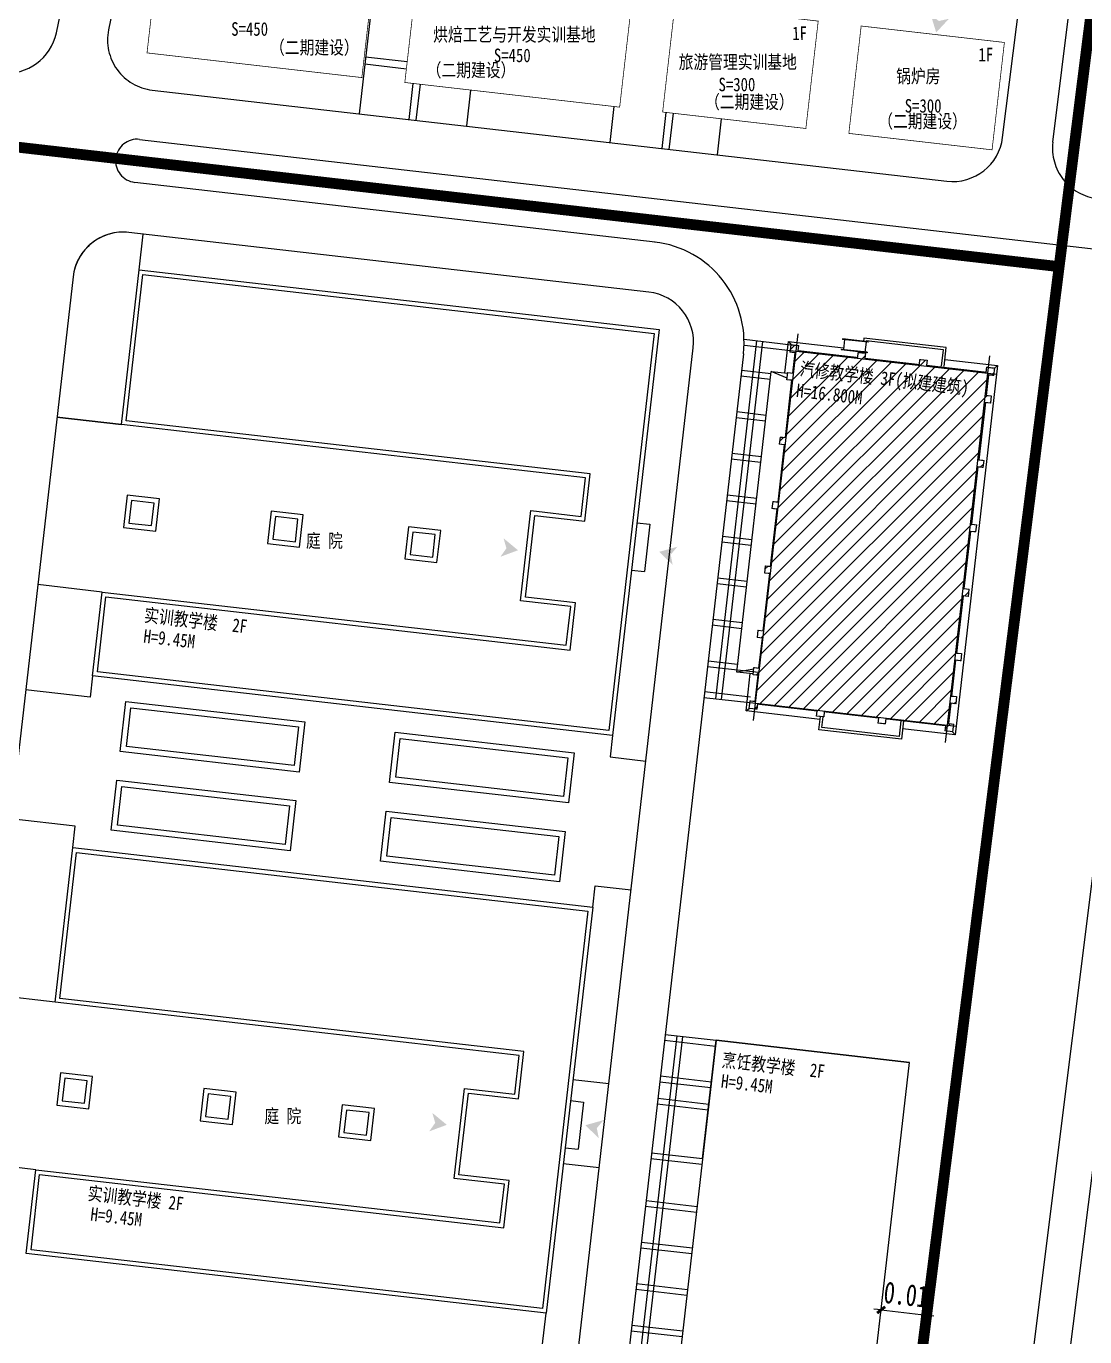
# Model space of a CAD drawing. Extents: x -534 to 560, y 572 to 1344.
# Drawn here: x 170.9 to 317.7, y 901 to 1082.8 of the extents above; entities that cross this region are included whole.
import ezdxf

# ---------------------------------------------------------------- set-up
doc = ezdxf.new("R2010")
doc.units = 0
doc.header["$LTSCALE"] = 1000
doc.header["$MEASUREMENT"] = 0
doc.linetypes.add('DIVIDE', pattern=[1.25, 0.5, -0.25, 0, -0.25, 0, -0.25])
doc.linetypes.add('X5', pattern=[3, 2, -1])
for name, color, linetype in [('0-road', 33, 'Continuous'), ('0-场地', 5, 'Continuous'), ('DLSS', 8, 'Continuous'), ('DOTE', 155, 'Continuous'), ('PUB_DIM', 3, 'Continuous'), ('PUB_TEXT', 7, 'Continuous'), ('STAIR', 2, 'Continuous'), ('WALL', 2, 'Continuous'), ('外轮廓线', 2, 'Continuous'), ('建筑轮廓', 2, 'Continuous'), ('用地红线', 1, 'DIVIDE'), ('铺地', 25, 'Continuous')]:
    doc.layers.add(name, color=color, linetype=linetype)
doc.styles.add('-宋体', font='', dxfattribs={"width": 0.75})
doc.styles.add('HT', font='simhei.ttf', dxfattribs={"width": 0.8})
doc.styles.get('-宋体').set_extended_font_data('SimSun')
doc.dimstyles.new('_TCH_ARCH&&1', dxfattribs={"dimtxt": 3, "dimasz": 1, "dimexe": 2.5, "dimexo": 3, "dimgap": 1, "dimtad": 1, "dimlfac": 0.001, "dimzin": 0, "dimdsep": 46, "dimtxsty": '-宋体', "dimblk": 'ARCHTICK', "dimcen": 0.09, "dimclrt": 7, "dimazin": 2, "dimtfac": 1, "dimtix": 1, "dimtmove": 2, "dimatfit": 3, "dimfxl": 0, "dimtolj": 1, "dimtzin": 0, "dimarcsym": 0})

# ---------------------------------------------------------------- blocks, each defined once
blk = doc.blocks.new('_ArchTick')
at = {"color": 0, "linetype": 'ByBlock', "const_width": 0.4}
blk.add_lwpolyline([(-0.5, -0.5), (0.5, 0.5)], dxfattribs=at)
blk = doc.blocks.new('*D38')
at = {"layer": 'Defpoints', "color": 0}
for p in [(295.77, 903.97), (288.81, 898.98), (295.12, 898.26)]:
    blk.add_point(p, dxfattribs=at)
at = {"layer": 'PUB_DIM', "color": 0, "lineweight": -2}
for p, q in [((289.15, 901.96), (289.75, 907.18)), ((295.46, 901.24), (296.06, 906.45)), ((289.46, 904.69), (288.47, 904.81)), ((289.46, 904.69), (295.77, 903.97)), ((295.77, 903.97), (296.76, 903.85))]:
    blk.add_line(p, q, dxfattribs=at)
for p, rotation in [((289.46, 904.69), 353.4511800755819), ((295.77, 903.97), 173.451180075582)]:
    blk.add_blockref('_ArchTick', p, dxfattribs=dict(at, rotation=rotation))
at = {"layer": 'PUB_DIM', "color": 7, "insert": (292.9, 906.81), "char_height": 3, "attachment_point": 5, "rotation": 353.4512, "style": '-宋体'}
blk.add_mtext('\\A1;0.01', dxfattribs=at)
blk = doc.blocks.new('qixiulou22222')
at = {"layer": 'DOTE'}
for p, q in [((-91412, 16565), (-91412, 45765)), ((-42212, 16565), (-42212, 45765)), ((-39812, 44565), (-93812, 44565)), ((-39812, 17765), (-93812, 17765))]:
    blk.add_line(p, q, dxfattribs=at)
at = {"layer": 'STAIR', "color": 5}
for p, q in [((-41412, 45365), (-41012, 45765)), ((-93812, 27565), (-93762, 27565)), ((-92362, 27565), (-92312, 27565)), ((-93812, 23965), (-93762, 23965)), ((-93762, 24265), (-92362, 24265)), ((-92362, 23965), (-92312, 23965)), ((-87531, 16965), (-88212, 14665)), ((-46894, 16965), (-46212, 14665))]:
    blk.add_line(p, q, dxfattribs=at)
for points in [[(-92612, 38415), (-92612, 45765), (-41012, 45765), (-41012, 38415)], [(-92612, 45765), (-92212, 45365)], [(-91612, 38415), (-94262, 38415), (-94262, 26915), (-93812, 26915)], [(-42112, 38415), (-39562, 38415), (-39562, 26915), (-41412, 26915)], [(-91612, 38065), (-93912, 38065), (-93912, 27265), (-93712, 27265)], [(-42112, 38065), (-39912, 38065), (-39912, 27265), (-41412, 27265)], [(-93812, 27565), (-93812, 23965)], [(-93762, 27565), (-93762, 23965)], [(-92362, 27565), (-92362, 23965)], [(-92312, 27565), (-92312, 23965)], [(-93762, 27265), (-92362, 27265)], [(-92312, 27265), (-92212, 27265)], [(-41012, 26915), (-41012, 16565), (-46212, 16565)], [(-88212, 16565), (-92612, 16565), (-92612, 24265)], [(-92612, 16565), (-92212, 16965)], [(-46212, 16965), (-46212, 14665), (-88212, 14665), (-88212, 16965)], [(-41012, 16565), (-41412, 16965)]]:
    blk.add_lwpolyline(points, dxfattribs=at)
at = {"layer": '建筑轮廓'}
blk.add_lwpolyline([(-92212, 45365), (-91162, 45365), (-91162, 44665), (-88312, 44665), (-88312, 45365), (-87312, 45365), (-87312, 44665), (-79312, 44665), (-79312, 45365), (-78312, 45365), (-78312, 44665), (-70312, 44665), (-70312, 45365), (-69312, 45365), (-69312, 44665), (-61312, 44665), (-61312, 45365), (-60312, 45365), (-60312, 44665), (-52312, 44665), (-52312, 45365), (-51312, 45365), (-51312, 44652), (-46312, 44652), (-46312, 45365), (-45312, 45365), (-45312, 44665), (-42462, 44665), (-42462, 45365), (-41412, 45365), (-41412, 44315), (-42112, 44315), (-42112, 35965), (-41412, 35965), (-41412, 34965), (-42112, 34965), (-42112, 27365), (-41412, 27365), (-41412, 26365), (-42112, 26365), (-42112, 18015), (-41412, 18015), (-41412, 16965), (-42462, 16965), (-42462, 17665), (-46112, 17665), (-46112, 16965), (-47112, 16965), (-47112, 17665), (-51312, 17665), (-51312, 16965), (-52312, 16965), (-52312, 17665), (-60312, 17665), (-60312, 16965), (-61312, 16965), (-61312, 17665), (-69312, 17665), (-69312, 16965), (-70312, 16965), (-70312, 17665), (-78312, 17665), (-78312, 16965), (-79312, 16965), (-79312, 17665), (-87312, 17665), (-87312, 16965), (-88312, 16965), (-88312, 17665), (-91162, 17665), (-91162, 16965), (-92212, 16965), (-92212, 18015), (-91512, 18015), (-91512, 26365), (-92212, 26365), (-92212, 27365), (-91512, 27365), (-91512, 34965), (-92212, 34965), (-92212, 35965), (-91512, 35965), (-91512, 44315), (-92212, 44315), (-92212, 45365)], dxfattribs=at)

msp = doc.modelspace()

# ---------------------------------------------------------------- hatches: boundary and pattern name
at = {"layer": '0-场地'}
for points in [[(297.465, 1083.566), (296.335, 1084.456), (297.102, 1081.973), (298.868, 1083.878)], [(237.477, 1010.39), (236.653, 1009.212), (239.088, 1010.117), (237.086, 1011.773)], [(260.269, 1009.494), (261.188, 1010.6), (258.686, 1009.899), (260.544, 1008.083)], [(227.597, 930.649), (226.772, 929.471), (229.208, 930.377), (227.206, 932.033)], [(250.021, 929.919), (250.94, 931.025), (248.439, 930.323), (250.297, 928.507)]]:
    msp.add_hatch(color=256, dxfattribs=at).paths.add_polyline_path(points)
at = {"layer": '外轮廓线', "ltscale": 0.03}
h = msp.add_hatch(dxfattribs=at)
h.set_pattern_fill('ANSI31', color=5, style=0)
h.set_pattern_definition([(45, (0, 0), (-1.122532, 1.122532), [])])
edge = h.paths.add_edge_path()
edge.add_line((271.167, 988.177), (271.287, 989.22))
edge.add_line((271.287, 989.22), (271.982, 989.14))
edge.add_line((271.982, 989.14), (272.398, 992.767))
edge.add_line((272.398, 992.767), (271.703, 992.846))
edge.add_line((271.703, 992.846), (271.817, 993.84))
edge.add_line((271.817, 993.84), (272.512, 993.76))
edge.add_line((272.512, 993.76), (272.992, 997.933))
edge.add_line((272.992, 997.933), (272.296, 998.013))
edge.add_line((272.296, 998.013), (272.41, 999.006))
edge.add_line((272.41, 999.006), (273.106, 998.926))
edge.add_line((273.106, 998.926), (274.018, 1006.874))
edge.add_line((274.018, 1006.874), (273.323, 1006.954))
edge.add_line((273.323, 1006.954), (273.437, 1007.947))
edge.add_line((273.437, 1007.947), (274.132, 1007.867))
edge.add_line((274.132, 1007.867), (275.044, 1015.815))
edge.add_line((275.044, 1015.815), (274.349, 1015.895))
edge.add_line((274.349, 1015.895), (274.463, 1016.889))
edge.add_line((274.463, 1016.889), (275.158, 1016.809))
edge.add_line((275.158, 1016.809), (276.071, 1024.757))
edge.add_line((276.071, 1024.757), (275.375, 1024.836))
edge.add_line((275.375, 1024.836), (275.489, 1025.83))
edge.add_line((275.489, 1025.83), (276.185, 1025.75))
edge.add_line((276.185, 1025.75), (277.097, 1033.698))
edge.add_line((277.097, 1033.698), (276.402, 1033.778))
edge.add_line((276.402, 1033.778), (276.516, 1034.771))
edge.add_line((276.516, 1034.771), (277.211, 1034.691))
edge.add_line((277.211, 1034.691), (277.536, 1037.523))
edge.add_line((277.536, 1037.523), (276.841, 1037.602))
edge.add_line((276.841, 1037.602), (276.961, 1038.646))
edge.add_line((276.961, 1038.646), (278.004, 1038.526))
edge.add_line((278.004, 1038.526), (277.924, 1037.83))
edge.add_line((277.924, 1037.83), (286.22, 1036.878))
edge.add_line((286.22, 1036.878), (286.299, 1037.574))
edge.add_line((286.299, 1037.574), (287.293, 1037.46))
edge.add_line((287.293, 1037.46), (287.213, 1036.764))
edge.add_line((287.213, 1036.764), (294.763, 1035.897))
edge.add_line((294.763, 1035.897), (294.843, 1036.593))
edge.add_line((294.843, 1036.593), (295.837, 1036.479))
edge.add_line((295.837, 1036.479), (295.757, 1035.783))
edge.add_line((295.757, 1035.783), (304.052, 1034.831))
edge.add_line((304.052, 1034.831), (304.132, 1035.526))
edge.add_line((304.132, 1035.526), (305.175, 1035.407))
edge.add_line((305.175, 1035.407), (305.056, 1034.363))
edge.add_line((305.056, 1034.363), (304.36, 1034.443))
edge.add_line((304.36, 1034.443), (304.035, 1031.612))
edge.add_line((304.035, 1031.612), (304.731, 1031.532))
edge.add_line((304.731, 1031.532), (304.617, 1030.539))
edge.add_line((304.617, 1030.539), (303.921, 1030.618))
edge.add_line((303.921, 1030.618), (303.009, 1022.671))
edge.add_line((303.009, 1022.671), (303.704, 1022.591))
edge.add_line((303.704, 1022.591), (303.59, 1021.597))
edge.add_line((303.59, 1021.597), (302.895, 1021.677))
edge.add_line((302.895, 1021.677), (301.982, 1013.729))
edge.add_line((301.982, 1013.729), (302.678, 1013.65))
edge.add_line((302.678, 1013.65), (302.564, 1012.656))
edge.add_line((302.564, 1012.656), (301.868, 1012.736))
edge.add_line((301.868, 1012.736), (300.956, 1004.788))
edge.add_line((300.956, 1004.788), (301.651, 1004.708))
edge.add_line((301.651, 1004.708), (301.537, 1003.715))
edge.add_line((301.537, 1003.715), (300.842, 1003.795))
edge.add_line((300.842, 1003.795), (299.929, 995.847))
edge.add_line((299.929, 995.847), (300.625, 995.767))
edge.add_line((300.625, 995.767), (300.511, 994.773))
edge.add_line((300.511, 994.773), (299.802, 994.855))
edge.add_line((299.802, 994.855), (299.232, 989.887))
edge.add_line((299.232, 989.887), (299.941, 989.806))
edge.add_line((299.941, 989.806), (299.826, 988.813))
edge.add_line((299.826, 988.813), (299.131, 988.892))
edge.add_line((299.131, 988.892), (298.806, 986.061))
edge.add_line((298.806, 986.061), (299.501, 985.981))
edge.add_line((299.501, 985.981), (299.382, 984.938))
edge.add_line((299.382, 984.938), (298.339, 985.058))
edge.add_line((298.339, 985.058), (298.418, 985.753))
edge.add_line((298.418, 985.753), (290.123, 986.706))
edge.add_line((290.123, 986.706), (290.043, 986.01))
edge.add_line((290.043, 986.01), (289.05, 986.124))
edge.add_line((289.05, 986.124), (289.129, 986.82))
edge.add_line((289.129, 986.82), (281.579, 987.686))
edge.add_line((281.579, 987.686), (281.499, 986.991))
edge.add_line((281.499, 986.991), (280.506, 987.105))
edge.add_line((280.506, 987.105), (280.585, 987.8))
edge.add_line((280.585, 987.8), (272.29, 988.753))
edge.add_line((272.29, 988.753), (272.21, 988.057))
edge.add_line((272.21, 988.057), (271.167, 988.177))
edge.add_line((271.167, 988.177), (271.287, 989.22))

# ---------------------------------------------------------------- linework, layer by layer
at = {"color": 64}
for p, q in [((184.07, 1027.566), (175.129, 1028.593)), ((175.129, 1028.593), (184.072, 1027.567)), ((181.401, 1004.319), (172.46, 1005.345)), ((181.403, 1004.32), (172.46, 1005.345)), ((172.199, 924.147), (163.256, 925.173))]:
    msp.add_line(p, q, dxfattribs=at)
at = {"color": 99}
msp.add_line((174.866, 947.393), (165.925, 948.419), dxfattribs=at)
at = {"color": 64}
for points in [[(186.533, 1049.025), (187.104, 1053.993)], [(180.067, 992.695), (179.725, 989.715), (170.783, 990.741)], [(252.193, 984.415), (251.851, 981.435), (256.818, 980.864)], [(177.33, 968.852), (177.672, 971.832), (168.731, 972.859)], [(249.456, 960.572), (249.798, 963.552), (254.765, 962.982)], [(251.674, 936.054), (246.707, 936.624)], [(250.337, 924.404), (245.369, 924.975)], [(247.422, 899.014), (242.455, 899.584), (242.989, 904.242)]]:
    msp.add_lwpolyline(points, dxfattribs=at)
at = {"layer": '0-road', "linetype": 'Continuous', "ltscale": 5}
for points in [[(272.187, 1039.187), (266.484, 989.513)], [(272.982, 1039.096), (267.279, 989.422)], [(270.439, 1039.388), (276.96, 1038.639)], [(270.49, 1038.577), (276.869, 1037.844)], [(270.092, 1035.116), (274.187, 1034.646)], [(270.001, 1034.322), (274.095, 1033.852)], [(269.34, 1028.559), (273.434, 1028.089)], [(269.431, 1029.354), (273.525, 1028.884)], [(268.678, 1022.797), (272.772, 1022.327)], [(268.769, 1023.592), (272.864, 1023.122)], [(268.017, 1017.035), (272.111, 1016.565)], [(268.108, 1017.83), (272.202, 1017.36)], [(267.355, 1011.273), (271.449, 1010.803)], [(267.446, 1012.068), (271.541, 1011.598)], [(266.785, 1006.306), (270.879, 1005.836)], [(266.694, 1005.511), (270.788, 1005.041)], [(266.123, 1000.543), (270.218, 1000.073)], [(266.032, 999.749), (270.126, 999.279)], [(265.371, 993.987), (272.445, 993.174)], [(265.462, 994.781), (269.556, 994.311)], [(264.878, 989.698), (271.257, 988.965)], [(264.97, 990.492), (271.349, 989.76)], [(261.115, 942.738), (253.085, 872.797)], [(261.909, 942.646), (253.88, 872.706)], [(259.509, 942.922), (266.583, 942.11)], [(259.417, 942.127), (266.492, 941.315)], [(258.847, 937.16), (265.922, 936.348)], [(258.756, 936.365), (265.83, 935.553)], [(258.4, 933.268), (265.475, 932.456)], [(258.492, 934.063), (265.566, 933.251)], [(257.625, 926.513), (264.699, 925.7)], [(257.534, 925.718), (264.608, 924.906)], [(256.771, 919.079), (263.846, 918.266)], [(256.863, 919.873), (263.937, 919.061)], [(256.11, 913.316), (263.184, 912.504)], [(256.201, 914.111), (263.276, 913.299)], [(255.54, 908.349), (262.614, 907.537)], [(255.448, 907.554), (262.523, 906.742)], [(254.878, 902.587), (261.953, 901.775)], [(254.787, 901.792), (261.861, 900.98)]]:
    msp.add_lwpolyline(points, dxfattribs=at)
at = {"layer": 'DLSS', "color": 41, "linetype": 'X5'}
for p, q in [((257.243, 1045.941), (185.117, 1054.221)), ((257.243, 1045.941), (185.117, 1054.221)), ((177.364, 1048.065), (157.395, 874.117)), ((177.364, 1048.065), (157.395, 874.117)), ((243.43, 864.24), (263.399, 1038.188)), ((243.43, 864.24), (263.399, 1038.188)), ((270.353, 1037.39), (250.384, 863.442))]:
    msp.add_line(p, q, dxfattribs=at)
at = {"layer": 'DLSS', "color": 41, "linetype": 'Continuous', "flags": 128}
msp.add_lwpolyline([(-317.613, 834.433), (278.348, 766.017), (323.892, 1126.526), (324.743, 1133.618), (-188.72, 1238.214), (-407.322, 1282.834), (-445.889, 849.159), (-333.659, 836.275)], dxfattribs=at)
at = {"layer": 'DLSS', "color": 41, "linetype": 'X5'}
for points in [[(337.755, 1056.829), (319.44, 1058.932, -0.416962), (313.291, 1066.75), (319.712, 1118.397, 0.3917403), (308.614, 1133.843), (-244.439, 1246.532, 0.436989), (-261.127, 1234.544), (-273.622, 1134.196, 0.4170219), (-261.326, 1118.557), (165.736, 1069.531)], [(258.118, 1052.886), (185.915, 1061.175, -0.3728247), (185.915, 1061.175, -0.3728247)]]:
    msp.add_lwpolyline(points, format="xyb", dxfattribs=at)
for points in [[(175.06, 1081.942), (187.742, 1144.184, 0.4142136), (182.28, 1152.44), (54.141, 1178.55, 0.4142136), (45.884, 1173.088), (30.933, 1099.708, 0.4398439), (36.993, 1091.356), (167.402, 1076.386, 0.3890394)], [(188.344, 1073.982), (298.576, 1061.327, 0.4114704), (306.321, 1067.418), (312.765, 1119.261, 0.3917403), (307.216, 1126.984), (202.858, 1148.248, 0.4142136), (194.601, 1142.786), (182.283, 1082.333, 0.4398439)]]:
    msp.add_lwpolyline(points, format="xyb", close=True, dxfattribs=at)
msp.add_lwpolyline([(186.599, 1067.136), (336.887, 1049.883)], dxfattribs=at)
at = {"layer": 'DLSS', "color": 8, "linetype": 'X5', "flags": 128}
for points in [[(306.814, 868.874), (329.525, 1050.728)], [(311.906, 869.341), (334.691, 1050.135)]]:
    msp.add_lwpolyline(points, dxfattribs=at)
at = {"layer": 'DLSS', "color": 41, "linetype": 'X5'}
for centre, radius, start, end in [((186.257, 1064.155), 3, 83.45186, 263.45116), ((184.318, 1047.266), 7, 83.45116, 173.45116), ((184.318, 1047.266), 7, 83.45116, 173.45118), ((256.445, 1038.986), 14, 353.45116, 83.45116), ((256.445, 1038.986), 14, 353.45118, 83.45116), ((256.445, 1038.986), 7, 353.45116, 83.45116), ((256.445, 1038.986), 7, 353.45118, 83.45116)]:
    msp.add_arc(centre, radius, start, end, dxfattribs=at)
at = {"layer": 'PUB_TEXT', "color": 7}
msp.add_line((172.727, 923.482), (237.104, 916.092), dxfattribs=at)
at = {"layer": 'WALL', "ltscale": 10}
for p, q in [((184.737, 1028.095), (187.063, 1048.362)), ((187.063, 1048.362), (257.997, 1040.219)), ((257.997, 1040.219), (251.667, 985.081)), ((249.114, 1020.705), (184.737, 1028.095)), ((184.072, 1027.567), (184.072, 1027.567)), ((248.361, 1014.148), (249.114, 1020.705)), ((240.104, 1003.621), (241.404, 1014.946)), ((241.404, 1014.946), (248.361, 1014.148)), ((255.582, 1013.923), (257.371, 1013.717)), ((257.371, 1013.717), (256.618, 1007.16)), ((254.83, 1007.366), (256.618, 1007.16)), ((180.733, 993.224), (181.931, 1003.655)), ((181.931, 1003.655), (246.308, 996.265)), ((247.061, 1002.822), (240.104, 1003.621)), ((246.308, 996.265), (247.061, 1002.822)), ((251.667, 985.081), (180.733, 993.224)), ((175.533, 947.922), (177.859, 968.188)), ((177.859, 968.188), (248.793, 960.045)), ((248.793, 960.045), (242.464, 904.907)), ((239.91, 940.531), (175.533, 947.922)), ((174.868, 947.394), (174.868, 947.394)), ((239.157, 933.974), (239.91, 940.531)), ((230.9, 923.447), (232.2, 934.773)), ((232.2, 934.773), (239.157, 933.974)), ((246.379, 933.749), (248.167, 933.544)), ((248.167, 933.544), (247.414, 926.987)), ((245.626, 927.192), (247.414, 926.987)), ((171.53, 913.051), (172.727, 923.482)), ((237.857, 922.649), (230.9, 923.447)), ((237.104, 916.092), (237.857, 922.649)), ((242.464, 904.907), (171.53, 913.051))]:
    msp.add_line(p, q, dxfattribs=at)
at = {"layer": 'WALL', "ltscale": 10, "const_width": 0.1}
for points in [[(219.136, 1090.617), (217.425, 1075.715), (187.621, 1079.137), (189.332, 1094.039)], [(254.901, 1086.511), (253.19, 1071.609), (223.386, 1075.031), (225.097, 1089.933)], [(280.732, 1083.553), (279.021, 1068.649), (259.152, 1070.931), (260.863, 1085.834)], [(306.562, 1080.588), (304.851, 1065.685), (284.982, 1067.966), (286.693, 1082.87)]]:
    msp.add_lwpolyline(points, close=True, dxfattribs=at)
at = {"layer": 'WALL', "ltscale": 10}
msp.add_lwpolyline([(293.407, 939.03), (266.583, 942.11), (258.997, 876.027), (285.821, 872.947)], close=True, dxfattribs=at)
at = {"layer": '外轮廓线', "ltscale": 0.03}
msp.add_line((264.699, 925.7), (266.583, 942.11), dxfattribs=at)
at = {"layer": '外轮廓线', "color": 4, "ltscale": 0.03}
msp.add_line((266.583, 942.11), (293.407, 939.03), dxfattribs=at)
at = {"layer": '外轮廓线', "ltscale": 0.03, "const_width": 0.12}
msp.add_lwpolyline([(271.167, 988.177), (271.287, 989.22), (271.982, 989.14), (272.398, 992.767), (271.703, 992.846), (271.817, 993.84), (272.512, 993.76), (272.992, 997.933), (272.296, 998.013), (272.41, 999.006), (273.106, 998.926), (274.018, 1006.874), (273.323, 1006.954), (273.437, 1007.947), (274.132, 1007.867), (275.044, 1015.815), (274.349, 1015.895), (274.463, 1016.889), (275.158, 1016.809), (276.071, 1024.757), (275.375, 1024.836), (275.489, 1025.83), (276.185, 1025.75), (277.097, 1033.698), (276.402, 1033.778), (276.516, 1034.771), (277.211, 1034.691), (277.536, 1037.523), (276.841, 1037.602), (276.961, 1038.646), (278.004, 1038.526), (277.924, 1037.83), (286.22, 1036.878), (286.299, 1037.574), (287.293, 1037.46), (287.213, 1036.764), (294.763, 1035.897), (294.843, 1036.593), (295.837, 1036.479), (295.757, 1035.783), (304.052, 1034.831), (304.132, 1035.526), (305.175, 1035.407), (305.056, 1034.363), (304.36, 1034.443), (304.035, 1031.612), (304.731, 1031.532), (304.617, 1030.539), (303.921, 1030.618), (303.009, 1022.671), (303.704, 1022.591), (303.59, 1021.597), (302.895, 1021.677), (301.982, 1013.729), (302.678, 1013.65), (302.564, 1012.656), (301.868, 1012.736), (300.956, 1004.788), (301.651, 1004.708), (301.537, 1003.715), (300.842, 1003.795), (299.929, 995.847), (300.625, 995.767), (300.511, 994.773), (299.802, 994.855), (299.232, 989.887), (299.941, 989.806), (299.826, 988.813), (299.131, 988.892), (298.806, 986.061), (299.501, 985.981), (299.382, 984.938), (298.339, 985.058), (298.418, 985.753), (290.123, 986.706), (290.043, 986.01), (289.05, 986.124), (289.129, 986.82), (281.579, 987.686), (281.499, 986.991), (280.506, 987.105), (280.585, 987.8), (272.29, 988.753), (272.21, 988.057), (271.167, 988.177), (271.287, 989.22)], dxfattribs=at)
at = {"layer": '建筑轮廓', "color": 2}
for p, q in [((184.072, 1027.567), (186.535, 1049.026)), ((186.535, 1049.026), (258.662, 1040.746)), ((258.662, 1040.746), (252.195, 984.416)), ((248.449, 1020.177), (184.072, 1027.567)), ((247.833, 1014.812), (248.449, 1020.177)), ((239.439, 1003.093), (240.876, 1015.611)), ((240.876, 1015.611), (247.833, 1014.812)), ((180.069, 992.696), (181.403, 1004.32)), ((181.403, 1004.32), (245.78, 996.93)), ((246.396, 1002.294), (239.439, 1003.093)), ((245.78, 996.93), (246.396, 1002.294)), ((252.195, 984.416), (180.069, 992.696)), ((174.868, 947.394), (177.332, 968.853)), ((177.332, 968.853), (249.458, 960.573)), ((249.458, 960.573), (242.991, 904.243)), ((239.245, 940.003), (174.868, 947.394)), ((238.629, 934.639), (239.245, 940.003)), ((230.235, 922.92), (231.673, 935.437)), ((231.673, 935.437), (238.629, 934.639)), ((170.865, 912.523), (172.199, 924.147)), ((172.199, 924.147), (236.577, 916.756)), ((237.192, 922.121), (230.235, 922.92)), ((236.577, 916.756), (237.192, 922.121)), ((242.991, 904.243), (170.865, 912.523))]:
    msp.add_line(p, q, dxfattribs=at)
at = {"layer": '用地红线', "color": 1, "linetype": 'DIVIDE', "ltscale": 0.03, "const_width": 1.5}
msp.add_lwpolyline([(324.743, 1133.618), (-188.72, 1238.214), (-407.322, 1282.834), (-445.889, 849.159), (278.348, 766.017), (323.892, 1126.526), (324.743, 1133.618), (324.743, 1133.618), (324.743, 1133.618)], close=True, dxfattribs=at)
at = {"layer": '用地红线', "color": 5, "linetype": 'DIVIDE', "ltscale": 0.02, "const_width": 1.5}
msp.add_lwpolyline([(-261.825, 1253.136), (324.743, 1133.618), (324.743, 1133.618), (314.157, 1049.473), (-278.72, 1117.534), (-261.825, 1253.136)], close=True, dxfattribs=at)
at = {"layer": '铺地'}
for p, q in [((219.802, 1094.795), (217.036, 1070.702)), ((217.944, 1078.597), (223.719, 1077.934)), ((217.829, 1077.603), (223.605, 1076.941)), ((224.503, 1074.903), (223.928, 1069.897)), ((225.496, 1074.789), (224.921, 1069.782)), ((232.512, 1073.983), (231.94, 1068.998)), ((252.381, 1071.702), (251.809, 1066.717)), ((259.596, 1070.88), (259.021, 1065.868)), ((260.589, 1070.766), (260.014, 1065.754)), ((267.284, 1069.997), (266.71, 1064.999))]:
    msp.add_line(p, q, dxfattribs=at)
for points in [[(184.368, 1013.295), (188.839, 1012.782), (189.352, 1017.253), (184.882, 1017.766)], [(185.116, 1013.889), (188.245, 1013.53), (188.605, 1016.659), (185.475, 1017.018)], [(204.322, 1011.058), (208.793, 1010.545), (209.306, 1015.016), (204.836, 1015.529)], [(205.07, 1011.652), (208.199, 1011.293), (208.559, 1014.422), (205.429, 1014.781)], [(223.378, 1008.918), (227.848, 1008.405), (228.362, 1012.875), (223.891, 1013.389)], [(224.125, 1009.512), (227.255, 1009.152), (227.614, 1012.282), (224.485, 1012.641)], [(184.692, 989.144), (209.529, 986.293), (208.731, 979.339), (183.894, 982.19)], [(185.396, 988.258), (208.643, 985.59), (208.027, 980.225), (184.78, 982.894)], [(222.047, 984.856), (246.884, 982.005), (246.085, 975.051), (221.248, 977.902)], [(222.75, 983.97), (245.998, 981.301), (245.382, 975.937), (222.134, 978.605)], [(183.438, 978.216), (208.274, 975.365), (207.476, 968.411), (182.639, 971.262)], [(184.141, 977.33), (207.388, 974.661), (206.772, 969.297), (183.525, 971.965)], [(220.792, 973.928), (245.629, 971.077), (244.831, 964.122), (219.994, 966.974)], [(221.496, 973.042), (244.743, 970.373), (244.127, 965.008), (220.88, 967.677)], [(175.093, 933.128), (179.563, 932.615), (180.077, 937.086), (175.606, 937.599)], [(175.84, 933.722), (178.97, 933.363), (179.329, 936.492), (176.2, 936.851)], [(195.004, 930.939), (199.475, 930.426), (199.988, 934.897), (195.517, 935.41)], [(195.752, 931.533), (198.881, 931.174), (199.241, 934.303), (196.111, 934.662)], [(214.182, 928.702), (218.653, 928.189), (219.166, 932.659), (214.695, 933.172)], [(214.93, 929.295), (218.059, 928.936), (218.419, 932.066), (215.289, 932.425)]]:
    msp.add_lwpolyline(points, close=True, dxfattribs=at)

# ---------------------------------------------------------------- block references
at = {"color": 2, "xscale": 0.001000000000164934, "yscale": 0.00100000000026057, "zscale": 0.001, "rotation": 263.4511615105985}
msp.add_blockref('qixiulou22222', (249.589, 948.97), dxfattribs=at)

# ---------------------------------------------------------------- texts
at = {"layer": 'PUB_TEXT', "color": 7, "style": 'HT', "width": 0.8}
for s, height, p in [('S=450', 1.8776, (199.302, 1081.516)), ('烘焙工艺与开发实训基地', 1.87764, (227.322, 1080.747)), ('S=450', 1.8776, (235.737, 1077.856)), ('旅游管理实训基地', 1.8776, (261.379, 1076.947)), ('锅炉房', 1.8776, (291.545, 1074.974)), ('S=300', 1.8776, (266.903, 1073.818)), ('S=300', 1.8776, (292.733, 1070.854)), ('庭 院', 1.8776, (209.669, 1010.499)), ('庭 院', 1.8776, (203.904, 930.658))]:
    msp.add_text(s, height=height, dxfattribs=at).set_placement(p)
for s, rotation, p in [('1F', 0.60314, (277.144, 1080.918)), ('1F', 0.60314, (302.974, 1077.953)), ('实训教学楼  2F', 353.41508, (187.152, 1000.232)), ('H=9.45M', 353.41508, (187.056, 997.308)), ('烹饪教学楼  2F', 353.41508, (267.272, 938.477)), ('H=9.45M', 353.41508, (267.176, 935.553)), ('实训教学楼 2F', 353.41508, (179.33, 919.993)), ('H=9.45M', 353.41508, (179.704, 917.091))]:
    msp.add_text(s, height=1.8776, rotation=rotation, dxfattribs=at).set_placement(p)
at = {"layer": 'PUB_TEXT', "color": 6, "style": 'HT', "width": 0.8}
for p in [(204.684, 1078.955), (226.417, 1075.819), (265.035, 1071.395), (289.06, 1068.719)]:
    msp.add_text('（二期建设）', height=1.8776, dxfattribs=at).set_placement(p)
for s, height, p in [('汽修教学楼 3F(拟建建筑)', 1.87764, (278.115, 1034.401)), ('H=16.800M', 1.8776, (277.615, 1031.401))]:
    msp.add_text(s, height=height, rotation=353.41508, dxfattribs=at).set_placement(p)

# ---------------------------------------------------------------- dimensions: what is measured, and where the dimension line sits
at = {"layer": 'PUB_DIM'}
dim = msp.add_aligned_dim(p1=(288.809, 898.982), p2=(295.116, 898.258), distance=5.748, dimstyle='_TCH_ARCH&&1', dxfattribs=at)
dim.commit()
dim.dimension.update_dxf_attribs({"geometry": '*D38', "text_midpoint": (292.903, 906.814)})

doc.saveas('drawing.dxf')
